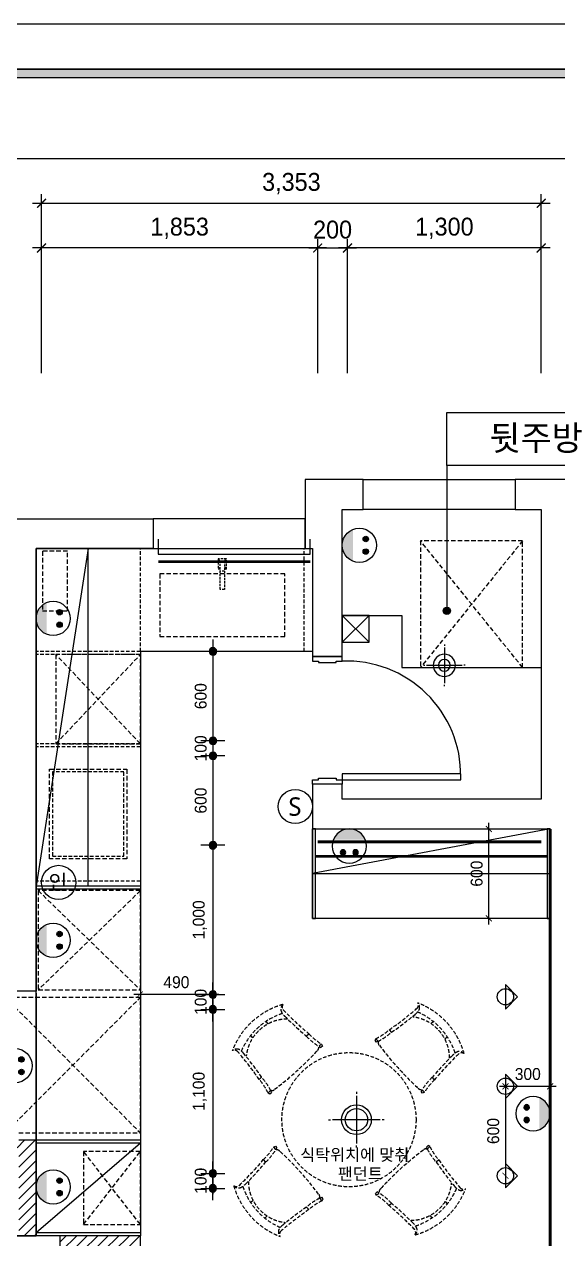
# Model space of a CAD drawing. Header units: millimetres. Extents: x 118028 to 193504, y 42792 to 96100.
# Drawn here: x 176902 to 180482, y 87357 to 95500 of the extents above; entities that cross this region are included whole.
import ezdxf
from ezdxf.enums import TextEntityAlignment as Align

# ---------------------------------------------------------------- set-up
doc = ezdxf.new("R2010")
doc.units = ezdxf.units.MM
doc.header["$LTSCALE"] = 30
doc.header["$PDMODE"] = 3
for name, pattern in [('DASHED', [0.75, 0.5, -0.25]), ('DASHEDX2', [1.5, 1, -0.5]), ('DH-HID2', [1.2, 0.8, -0.4]), ('HID', [2.3, 1.5, -0.8]), ('HIDDEN', [9.525, 6.35, -3.175])]:
    doc.linetypes.add(name, pattern=pattern)
doc.layers.get('DEFPOINTS').update_dxf_attribs({"color": 248})
for name, color, linetype in [('0-ELC TEXT', 7, 'Continuous'), ('03-TEXT', 3, 'Continuous'), ('03-WAL NEW', 3, 'Continuous'), ('06-FUR', 6, 'Continuous'), ('07-DIM WAL', 5, 'Continuous'), ('2CONTINUOUS', 2, 'Continuous'), ('3.기호.계단선', 30, 'Continuous'), ('C-WIN', 4, 'Continuous'), ('CEIL-DOOR', 6, 'Continuous'), ('CEIL-LIGHT', 7, 'Continuous'), ('CO-DO-FR', 7, 'Continuous'), ('CO-DOOR', 8, 'Continuous'), ('FORM(YOURNAME)-1', 1, 'Continuous'), ('FORM(YOURNAME)-11', 1, 'Continuous'), ('FU-FURM', 251, 'DH-HID2'), ('FUR', 8, 'DASHED'), ('HAT', 8, 'Continuous'), ('RC-LIGHT', 7, 'Continuous'), ('U-LANP', 6, 'Continuous'), ('설비', 140, 'Continuous')]:
    doc.layers.add(name, color=color, linetype=linetype)
doc.styles.add('HY 울릉도 L', font='')
doc.styles.add('YOURNAME', font='HY울릉도M.TTF')
doc.styles.add('코레일둥고', font='Korail_Round_Gothic_Medium.ttf')
doc.styles.get('HY 울릉도 L').set_extended_font_data('HY울릉도L')
doc.dimstyles.new('40', dxfattribs={"dimscale": 40, "dimtxt": 2, "dimasz": 1, "dimexe": 1, "dimexo": 1, "dimgap": 1, "dimtad": 1, "dimdec": 0, "dimrnd": 0.05, "dimdsep": 46, "dimlunit": 6, "dimtxsty": 'HY 울릉도 L', "dimblk": 'ARCHTICK', "dimcen": 2.5, "dimdle": 1, "dimclrd": 133, "dimclre": 133, "dimclrt": 30, "dimadec": 0, "dimazin": 0, "dimtfac": 1, "dimtdec": 0, "dimtix": 1, "dimtmove": 2, "dimatfit": 3, "dimldrblk": 'ARCHTICK', "dimfxl": 1, "dimlwd": -1, "dimlwe": -1, "dimarcsym": 0})
doc.dimstyles.new('60', dxfattribs={"dimscale": 60, "dimtxt": 2, "dimasz": 1, "dimexe": 1, "dimexo": 1, "dimgap": 1, "dimtad": 1, "dimdec": 0, "dimrnd": 0.05, "dimdsep": 46, "dimlunit": 6, "dimtxsty": 'HY 울릉도 L', "dimblk": 'ARCHTICK', "dimcen": 2.5, "dimdle": 1, "dimclrd": 133, "dimclre": 133, "dimclrt": 30, "dimadec": 0, "dimazin": 0, "dimtfac": 1, "dimtdec": 0, "dimtix": 1, "dimtmove": 2, "dimatfit": 3, "dimldrblk": 'ARCHTICK', "dimfxl": 1, "dimlwd": -1, "dimlwe": -1, "dimarcsym": 0})
pattern_1 = [(45, (25763, 20), (-35.355339, 35.355339), [])]

# ---------------------------------------------------------------- blocks, each defined once
blk = doc.blocks.new('FORM-ELEVATION')
at = {"layer": 'FORM(YOURNAME)-11'}
h = blk.add_hatch(color=256, dxfattribs=at)
h.dxf.hatch_style = 1
h.paths.add_polyline_path([(-10309, 35708), (71691, 35708), (71691, 35508), (-10309, 35508)])
h.paths.add_polyline_path([(-10309, -21492), (71691, -21492), (71691, -21692), (-10309, -21692)])
at = {"layer": 'DEFPOINTS', "color": 158}
for points in [[(-10309, -21692), (71691, -21692), (71691, 35708), (-10309, 35708)], [(-8309, 33708), (61071, 33708), (61071, -19692), (-8309, -19692)]]:
    blk.add_lwpolyline(points, close=True, dxfattribs=at)
at = {"layer": 'FORM(YOURNAME)-11', "color": 250}
blk.add_lwpolyline([(-11309, -22692), (72691, -22692), (72691, 36708), (-11309, 36708)], close=True, dxfattribs=at)
at = {"layer": 'FORM(YOURNAME)-11'}
blk.add_lwpolyline([(-10309, 35708), (71691, 35708), (71691, 35508), (-10309, 35508)], close=True, dxfattribs=at)
at = {"layer": 'FORM(YOURNAME)-11', "color": 3, "style": 'YOURNAME'}
for tag, height, p in [('1', 451, (71041, -1219)), ('2', 451, (71041, -1863)), ('3', 451, (71041, -3150)), ('4', 451, (71041, -5081)), ('5', 515, (71041, -7398)), ('6', 515, (71041, -9650)), ('7', 515, (71041, -11903)), ('8', 515, (71041, -14155)), ('9', 515, (71041, -16408)), ('10', 515, (66791, -18596)), ('11', 515, (71041, -18660)), ('12', 515, (66791, -20848)), ('13', 515, (71041, -20848))]:
    blk.add_attdef(tag, text='', height=height, dxfattribs=at).set_placement(p, align=Align.MIDDLE_RIGHT)
blk = doc.blocks.new('_ArchTick')
at = {"color": 0, "linetype": 'ByBlock', "const_width": 0.15}
blk.add_lwpolyline([(-0.5, -0.5), (0.5, 0.5)], dxfattribs=at)
blk = doc.blocks.new('*D92')
at = {"layer": '07-DIM WAL', "color": 133, "transparency": 16777216}
for p, q in [((179071.4, 93160.3), (179071.4, 94060.3)), ((180371.4, 93160.3), (180371.4, 94060.3)), ((180431.4, 94000.3), (179011.4, 94000.3))]:
    blk.add_line(p, q, dxfattribs=at)
at = {"layer": 'DEFPOINTS', "color": 0, "transparency": 16777216}
for p in [(179071.4, 94000.3), (179071.4, 93100.3), (180371.4, 93100.3)]:
    blk.add_point(p, dxfattribs=at)
at = {"layer": '07-DIM WAL', "color": 133, "transparency": 16777216, "xscale": 60, "yscale": 60, "zscale": 60, "rotation": 180}
blk.add_blockref('_ArchTick', (179071.4, 94000.3), dxfattribs=at)
at = {"layer": '07-DIM WAL', "color": 133, "transparency": 16777216, "xscale": 60, "yscale": 60, "zscale": 60}
blk.add_blockref('_ArchTick', (180371.4, 94000.3), dxfattribs=at)
at = {"layer": '07-DIM WAL', "color": 30, "transparency": 16777216, "insert": (179721.4, 94132.3), "char_height": 120, "attachment_point": 5, "style": 'HY 울릉도 L'}
blk.add_mtext('1,300', dxfattribs=at)
blk = doc.blocks.new('*D93')
at = {"layer": '07-DIM WAL', "color": 133, "transparency": 16777216}
for p, q in [((178871.4, 93160.3), (178871.4, 94060.3)), ((179071.4, 93160.3), (179071.4, 94060.3)), ((178811.4, 94000.3), (179131.4, 94000.3))]:
    blk.add_line(p, q, dxfattribs=at)
at = {"layer": 'DEFPOINTS', "color": 0, "transparency": 16777216}
for p in [(179071.4, 94000.3), (178871.4, 93100.3), (179071.4, 93100.3)]:
    blk.add_point(p, dxfattribs=at)
at = {"layer": '07-DIM WAL', "color": 133, "transparency": 16777216, "xscale": 60, "yscale": 60, "zscale": 60}
blk.add_blockref('_ArchTick', (178871.4, 94000.3), dxfattribs=at)
at = {"layer": '07-DIM WAL', "color": 133, "transparency": 16777216, "xscale": 60, "yscale": 60, "zscale": 60, "rotation": 180}
blk.add_blockref('_ArchTick', (179071.4, 94000.3), dxfattribs=at)
at = {"layer": '07-DIM WAL', "color": 30, "transparency": 16777216, "insert": (178971.4, 94122.8), "char_height": 120, "attachment_point": 5, "style": 'HY 울릉도 L'}
blk.add_mtext('200', dxfattribs=at)
blk = doc.blocks.new('*D94')
at = {"layer": '07-DIM WAL', "color": 133, "transparency": 16777216}
for p, q in [((177018.4, 93160.3), (177018.4, 94060.3)), ((178871.4, 93160.3), (178871.4, 94060.3)), ((178931.4, 94000.3), (176958.4, 94000.3))]:
    blk.add_line(p, q, dxfattribs=at)
at = {"layer": 'DEFPOINTS', "color": 0, "transparency": 16777216}
for p in [(177018.4, 94000.3), (177018.4, 93100.3), (178871.4, 93100.3)]:
    blk.add_point(p, dxfattribs=at)
at = {"layer": '07-DIM WAL', "color": 133, "transparency": 16777216, "xscale": 60, "yscale": 60, "zscale": 60, "rotation": 180}
blk.add_blockref('_ArchTick', (177018.4, 94000.3), dxfattribs=at)
at = {"layer": '07-DIM WAL', "color": 133, "transparency": 16777216, "xscale": 60, "yscale": 60, "zscale": 60}
blk.add_blockref('_ArchTick', (178871.4, 94000.3), dxfattribs=at)
at = {"layer": '07-DIM WAL', "color": 30, "transparency": 16777216, "insert": (177944.9, 94132.3), "char_height": 120, "attachment_point": 5, "style": 'HY 울릉도 L'}
blk.add_mtext('1,853', dxfattribs=at)
blk = doc.blocks.new('*D95')
at = {"layer": '07-DIM WAL', "color": 133, "transparency": 16777216}
for p, q in [((177018.4, 93160.3), (177018.4, 94360.3)), ((180371.4, 93160.3), (180371.4, 94360.3)), ((176958.4, 94300.3), (180431.4, 94300.3))]:
    blk.add_line(p, q, dxfattribs=at)
at = {"layer": 'DEFPOINTS', "color": 0, "transparency": 16777216}
for p in [(180371.4, 94300.3), (177018.4, 93100.3), (180371.4, 93100.3)]:
    blk.add_point(p, dxfattribs=at)
at = {"layer": '07-DIM WAL', "color": 133, "transparency": 16777216, "xscale": 60, "yscale": 60, "zscale": 60, "rotation": 180}
blk.add_blockref('_ArchTick', (177018.4, 94300.3), dxfattribs=at)
at = {"layer": '07-DIM WAL', "color": 133, "transparency": 16777216, "xscale": 60, "yscale": 60, "zscale": 60}
blk.add_blockref('_ArchTick', (180371.4, 94300.3), dxfattribs=at)
at = {"layer": '07-DIM WAL', "color": 30, "transparency": 16777216, "insert": (178694.9, 94432.3), "char_height": 120, "attachment_point": 5, "style": 'HY 울릉도 L'}
blk.add_mtext('3,353', dxfattribs=at)
blk = doc.blocks.new('vusaudeh')
at = {"layer": '2CONTINUOUS'}
for points in [[(152986.4, 92446.8), (152986.4, 91984.8), (153036.4, 91984.8), (153036.4, 91259.8), (153236.4, 91259.8), (153236.4, 92246.8), (153376.4, 92246.8), (153376.4, 92446.8), (152986.4, 92446.8)], [(154771.4, 87452.8), (154771.4, 91311.8), (155076.4, 91311.8), (155076.4, 91511.8), (154771.4, 91511.8), (154771.4, 92446.8), (154396.4, 92446.8), (154396.4, 92246.8), (154571.4, 92246.8), (154571.4, 90304.8)], [(151181.4, 89016.8), (150446.4, 89016.8), (150446.4, 89216.8), (150981.4, 89216.8), (150981.4, 92184.8), (151966.4, 92184.8), (151966.4, 91984.8), (151181.4, 91984.8), (151181.4, 89016.8)], [(153236.4, 90304.8), (153236.4, 90404.8), (153036.4, 90404.8)], [(153036.4, 90404.8), (153036.4, 90104.8), (154631.4, 90104.8), (154631.4, 87252.8), (154841.4, 87252.8)], [(154571.4, 90304.8), (153236.4, 90304.8)]]:
    blk.add_lwpolyline(points, dxfattribs=at)
blk.add_lwpolyline([(150683.4, 87276.8), (151343.4, 87276.8), (151343.4, 87376.8), (150683.4, 87376.8)], close=True, dxfattribs=at)
at = {"layer": 'C-WIN'}
for points in [[(153376.4, 92446.8), (154396.4, 92446.8), (154396.4, 92246.8), (153376.4, 92246.8)], [(152986.4, 92184.8), (151966.4, 92184.8), (151966.4, 91984.8), (152986.4, 91984.8)]]:
    blk.add_lwpolyline(points, close=True, dxfattribs=at)
at = {"layer": 'CO-DO-FR'}
for points in [[(153236.4, 91259.8), (153036.4, 91259.8), (153036.4, 91229.8), (153076.4, 91229.8), (153076.4, 91219.8), (153196.4, 91219.8), (153196.4, 91229.8), (153236.4, 91229.8), (153236.4, 91259.8)], [(153236.4, 90404.8), (153036.4, 90404.8), (153036.4, 90434.8), (153076.4, 90434.8), (153076.4, 90444.8), (153196.4, 90444.8), (153196.4, 90434.8), (153236.4, 90434.8), (153236.4, 90404.8)]]:
    blk.add_lwpolyline(points, close=True, dxfattribs=at)
at = {"layer": 'CO-DOOR'}
blk.add_lwpolyline([(154031.4, 90474.8), (153236.4, 90474.8), (153236.4, 90434.8), (154031.4, 90434.8)], close=True, dxfattribs=at)
blk.add_arc((153265.9, 90464.8), 765.6, 359.25157, 92.20812, dxfattribs=at)
blk = doc.blocks.new('cjswjdehds')
at = {"layer": '03-WAL NEW'}
h = blk.add_hatch(dxfattribs=at)
h.set_pattern_fill('_USER', color=256, scale=50, angle=45, pattern_type=0)
h.set_pattern_definition(pattern_1)
h.paths.add_polyline_path([(176355.4, 87391.8), (176190.9, 87391.8), (176190.9, 87276.8), (176483.4, 87276.8), (176483.4, 87376.8), (176931.4, 87376.8), (176981.4, 87376.8), (176981.4, 88016.8), (176881.4, 88016.8), (176725.4, 88016.8), (176725.4, 89016.8), (176675.4, 89016.8), (176675.4, 87966.8), (176865.4, 87966.8), (176865.4, 87391.8), (176483.4, 87391.8)])
h = blk.add_hatch(dxfattribs=at)
h.set_pattern_fill('_USER', color=256, scale=50, angle=45, pattern_type=0)
h.set_pattern_definition(pattern_1)
h.paths.add_polyline_path([(177143.4, 87276.8), (177681.4, 87276.8), (177681.4, 87376.8), (177143.4, 87376.8)])
at = {"color": 8}
for p, q in [((179036.4, 91536.8), (179216.4, 91356.8)), ((179036.4, 91356.8), (179216.4, 91536.8))]:
    blk.add_line(p, q, dxfattribs=at)
blk.add_lwpolyline([(179036.4, 91356.8), (179216.4, 91356.8), (179216.4, 91536.8), (179036.4, 91536.8)], close=True, dxfattribs=at)
blk.add_lwpolyline([(179036.4, 91536.8), (179436.4, 91536.8), (179436.4, 91186.8), (180371.4, 91186.8)], dxfattribs=at)
at = {"layer": '03-WAL NEW'}
for points in [[(176981.4, 89003.8), (176981.4, 87376.8)], [(177143.4, 87276.8), (177681.4, 87276.8), (177681.4, 87376.8), (177143.4, 87376.8)]]:
    blk.add_lwpolyline(points, dxfattribs=at)
at = {"layer": '03-WAL NEW', "transparency": 33554687}
for points in [[(176981.4, 87391.8), (176981.4, 88016.8), (176865.4, 88016.8)], [(176483.4, 87376.8), (176981.4, 87376.8), (176981.4, 87391.8)]]:
    blk.add_lwpolyline(points, dxfattribs=at)
at = {"layer": '06-FUR', "color": 8, "linetype": 'DASHEDX2'}
for p, q in [((180246.9, 92036.8), (179560.9, 91186.8)), ((180246.9, 91186.8), (179560.9, 92036.8)), ((177114.4, 90675.8), (177681.4, 91273.8)), ((177681.4, 90675.8), (177114.4, 91273.8)), ((177681.4, 89690.8), (176996.4, 89024.8)), ((176996.4, 89690.8), (177681.4, 89024.8)), ((176775.4, 88066.8), (177681.4, 88974.8)), ((176775.4, 88974.8), (177681.4, 88066.8)), ((177681.4, 87452.3), (177300.4, 87941.3)), ((177300.4, 87452.3), (177681.4, 87941.3))]:
    blk.add_line(p, q, dxfattribs=at)
at = {"layer": '06-FUR', "color": 8}
for p, q in [((177681.4, 89720.8), (176981.4, 89720.8)), ((177681.4, 89700.8), (176981.4, 89700.8)), ((177681.4, 88016.8), (176981.4, 88016.8)), ((177681.4, 87996.8), (176981.4, 87396.8)), ((177681.4, 87996.8), (176981.4, 87996.8)), ((177681.4, 87396.8), (176981.4, 87396.8))]:
    blk.add_line(p, q, dxfattribs=at)
at = {"layer": '06-FUR', "color": 8, "linetype": 'DASHEDX2'}
for points in [[(180246.9, 92036.8), (179560.9, 92036.8), (179560.9, 91186.8), (180246.9, 91186.8)], [(177024.4, 91566.6), (177192.4, 91566.6), (177192.4, 91966.6), (177024.4, 91966.6)], [(177811.4, 91394.8), (178651.4, 91394.8), (178651.4, 91814.8), (177811.4, 91814.8)], [(177681.4, 90675.8), (177681.4, 91273.8), (177114.4, 91273.8), (177114.4, 90675.8)], [(177591.4, 90504.8), (177591.4, 89904.8), (177071.4, 89904.8), (177071.4, 90504.8)], [(176996.4, 89024.8), (177681.4, 89024.8), (177681.4, 89690.8), (176996.4, 89690.8)], [(177681.4, 88066.8), (177681.4, 88974.8), (176775.4, 88974.8), (176775.4, 88066.8)], [(177681.4, 87452.3), (177681.4, 87941.3), (177300.4, 87941.3), (177300.4, 87452.3)]]:
    blk.add_lwpolyline(points, close=True, dxfattribs=at)
at = {"layer": '06-FUR', "color": 8}
for points in [[(178836.4, 91984.8), (178836.4, 91294.8), (177681.4, 91294.8), (177681.4, 87376.8), (176981.4, 87376.8), (176981.4, 91984.8), (178836.4, 91984.8)], [(177331.4, 89720.8), (177331.4, 91984.8), (176981.4, 89720.8)], [(180431.4, 90104.8), (178836.4, 89804.8), (180431.4, 89804.8)]]:
    blk.add_lwpolyline(points, dxfattribs=at)
for points in [[(178836.4, 90104.8), (180431.4, 90104.8), (180431.4, 89504.8), (178836.4, 89504.8)], [(178836.4, 89504.8), (178856.4, 89504.8), (178856.4, 90104.8), (178836.4, 90104.8)], [(180411.4, 89504.8), (180431.4, 89504.8), (180431.4, 90104.8), (180411.4, 90104.8)]]:
    blk.add_lwpolyline(points, close=True, dxfattribs=at)
at = {"layer": 'FU-FURM', "color": 8}
for p, q in [((177681.4, 91294.8), (177681.4, 91984.8)), ((178781.4, 91294.8), (178781.4, 91984.8)), ((177681.4, 91294.8), (176981.4, 91294.8)), ((177681.4, 91274.8), (176981.4, 91274.8)), ((177681.4, 90674.8), (176981.4, 90674.8)), ((177681.4, 90654.8), (176981.4, 90654.8)), ((177681.4, 89754.8), (176981.4, 89754.8)), ((178539.6, 88798), (178525.6, 88813.4)), ((179630.4, 88800), (179645.8, 88814)), ((178436.1, 88703.8), (178422.2, 88719.2)), ((178813.5, 88729.6), (178796.7, 88714.2)), ((179261.5, 88698.1), (179254.4, 88685.5)), ((179254.4, 88685.5), (179264.6, 88674.7)), ((179261.5, 88698.1), (179276.4, 88681.8)), ((179351.3, 88757.6), (179366.6, 88740.7)), ((179724.6, 88696.6), (179740, 88710.5)), ((178880.5, 88646.4), (178892, 88638.9)), ((178897.3, 88661.9), (178881, 88647.2)), ((178903.2, 88648.7), (178892, 88638.9)), ((178897.3, 88661.9), (178903.2, 88648.7)), ((179276.8, 88681.1), (179264.6, 88674.7)), ((178478.6, 88424.7), (178495.5, 88440)), ((179656.1, 88422.7), (179640.8, 88439.5)), ((178538.1, 88335), (178554.3, 88349.8)), ((178538.1, 88335), (178550.7, 88327.8)), ((178550.7, 88327.8), (178561.5, 88338)), ((178555, 88350.2), (178561.5, 88338)), ((179573, 88355.7), (179565.5, 88344.1)), ((179575.3, 88332.9), (179565.5, 88344.1)), ((179588.5, 88338.9), (179573.7, 88355.2)), ((179588.5, 88338.9), (179575.3, 88332.9)), ((178574.3, 87970.7), (178587.5, 87976.7)), ((178574.3, 87970.7), (178589, 87954.5)), ((178587.5, 87976.7), (178597.3, 87965.5)), ((178589.7, 87953.9), (178597.3, 87965.5)), ((179612.1, 87981.8), (179601.3, 87971.6)), ((179607.7, 87959.4), (179601.3, 87971.6)), ((179624.7, 87974.6), (179608.4, 87959.8)), ((179624.7, 87974.6), (179612.1, 87981.8)), ((178506.6, 87886.9), (178521.9, 87870.1)), ((179684.1, 87884.9), (179667.3, 87869.6)), ((178886, 87628.5), (178898.2, 87634.9)), ((178901.2, 87611.5), (178886.4, 87627.8)), ((178908.4, 87624.1), (178898.2, 87634.9)), ((178901.2, 87611.5), (178908.4, 87624.1)), ((179259.5, 87660.9), (179270.7, 87670.7)), ((179265.5, 87647.7), (179259.5, 87660.9)), ((179265.5, 87647.7), (179281.7, 87662.4)), ((179282.3, 87663.2), (179270.7, 87670.7)), ((178438.2, 87613), (178422.8, 87599.1)), ((178811.4, 87552.1), (178796.2, 87568.9)), ((179349.3, 87580), (179366.1, 87595.4)), ((179726.6, 87605.8), (179740.6, 87590.4)), ((178532.4, 87509.6), (178517, 87495.6)), ((179623.1, 87511.6), (179637.1, 87496.2))]:
    blk.add_line(p, q, dxfattribs=at)
blk.add_lwpolyline([(177091.4, 90487.8), (177091.4, 89921.8), (177571.4, 89921.8), (177571.4, 90487.8)], close=True, dxfattribs=at)
blk.add_circle((179081.4, 88154.8), 450, dxfattribs=at)
for centre, radius, start, end in [((178778.3, 88433.3), 513.9, 105.82405, 158.98905), ((178675.3, 88892.5), 51.2, 136.51905, 185.74565), ((178666, 88911.1), 32.4, 149.08095, 225.76605), ((179515.2, 88924.5), 32.4, 308.84905, 25.53505), ((179359.9, 88457.9), 513.9, 15.82405, 68.98905), ((179504.2, 88906.9), 51.2, 348.87005, 38.09705), ((178778.3, 88433.3), 457.2, 108.36805, 156.49795), ((178707.6, 88915.4), 87.7, 198.58775, 229.04005), ((180365.2, 90567), 2405, 224.17605, 229.81905), ((180365.2, 90567), 2427.5, 225.04505, 229.74905), ((177978.9, 90732.5), 2405, 304.79605, 310.44005), ((177978.9, 90732.5), 2427.5, 304.86605, 309.57105), ((179474.2, 88932.6), 87.7, 305.57505, 336.02805), ((179359.9, 88457.9), 457.2, 18.36805, 66.49795), ((178668.3, 88552), 277.6, 90.06305, 174.15045), ((179478.6, 88567.9), 277.6, 0.06305, 84.15045), ((179101.7, 89001), 418.6, 223.23405, 238.05405), ((179101.7, 89001), 395.9, 223.28805, 238.91605), ((179089.9, 89054.9), 395.9, 295.70005, 311.32805), ((179089.9, 89054.9), 418.6, 296.56205, 311.38105), ((178329.3, 88577.6), 51.2, 78.87005, 128.09705), ((178311.7, 88588.7), 32.4, 38.84905, 115.53505), ((176503.7, 87052.3), 2405, 34.79605, 40.44005), ((178303.6, 88547.6), 87.7, 35.57505, 66.02805), ((177359.1, 90002.1), 2048.4, 306.66705, 317.53105), ((178855.7, 88637.2), 23.1, 308.41805, 21.52105), ((179300.6, 88669.5), 23.1, 153.09405, 226.19705), ((180928.6, 89877.1), 2048.4, 216.66705, 227.53105), ((179842, 88528.6), 87.7, 108.58775, 139.04005), ((179819.1, 88560.9), 51.2, 46.51905, 95.74565), ((179837.7, 88570.2), 32.4, 59.08095, 135.76605), ((176503.7, 87052.3), 2427.5, 34.86605, 39.57105), ((181493.6, 86871), 2427.5, 135.04505, 139.74905), ((181493.6, 86871), 2405, 134.17605, 139.81905), ((178181.3, 88163.3), 418.6, 26.56205, 41.38105), ((179927.6, 88134.5), 418.6, 133.23405, 148.05405), ((178181.3, 88163.3), 395.9, 25.70005, 41.32805), ((178566.6, 88374), 23.1, 243.09405, 316.19705), ((179563.7, 88380.5), 23.1, 218.41805, 291.52105), ((179927.6, 88134.5), 395.9, 133.28805, 148.91605), ((178235.2, 88175.1), 395.9, 313.28805, 328.91605), ((178235.2, 88175.1), 418.6, 313.23405, 328.05405), ((178599, 87929.1), 23.1, 38.41805, 111.52105), ((180803.7, 86307.5), 2048.4, 126.66705, 137.53105), ((179596.1, 87935.6), 23.1, 63.09405, 136.19705), ((179981.4, 88146.3), 418.6, 206.56205, 221.38105), ((179981.4, 88146.3), 395.9, 205.70005, 221.32805), ((176669.2, 89438.6), 2405, 314.17605, 319.81905), ((176669.2, 89438.6), 2427.5, 315.04505, 319.74905), ((177234.1, 86432.5), 2048.4, 36.66705, 47.53105), ((181659.1, 89257.3), 2427.5, 214.86605, 219.57105), ((181659.1, 89257.3), 2405, 214.79605, 220.44005), ((178325.1, 87739.4), 32.4, 239.08095, 315.76605), ((178802.9, 87851.7), 513.9, 195.82405, 248.98905), ((178343.7, 87748.7), 51.2, 226.51905, 275.74565), ((178320.8, 87781), 87.7, 288.58775, 319.04005), ((178802.9, 87851.7), 457.2, 198.36805, 246.49795), ((178684.1, 87741.7), 277.6, 180.06305, 264.15045), ((179494.4, 87757.6), 277.6, 270.06305, 354.15045), ((179859.2, 87762), 87.7, 215.57505, 246.02805), ((179072.9, 87254.7), 418.6, 116.56205, 131.38105), ((178862.1, 87640.1), 23.1, 333.09405, 46.19705), ((179061.1, 87308.6), 395.9, 43.28805, 58.91605), ((179061.1, 87308.6), 418.6, 43.23405, 58.05405), ((179307, 87672.5), 23.1, 128.41805, 201.52105), ((179384.5, 87876.3), 513.9, 285.82405, 338.98905), ((179384.5, 87876.3), 457.2, 288.36805, 336.49795), ((179833.5, 87732), 51.2, 258.87005, 308.09705), ((179851, 87720.9), 32.4, 218.84905, 295.53505), ((180183.9, 85577.1), 2405, 124.79605, 130.44005), ((180183.9, 85577.1), 2427.5, 124.86605, 129.57105), ((179072.9, 87254.7), 395.9, 115.70005, 131.32805), ((177797.6, 85742.6), 2405, 44.17605, 49.81905), ((177797.6, 85742.6), 2427.5, 45.04505, 49.74905), ((178658.6, 87402.7), 51.2, 168.87005, 218.09705), ((178688.5, 87377), 87.7, 125.57505, 156.02805), ((178647.5, 87385.1), 32.4, 128.84905, 205.53505), ((179455.2, 87394.2), 87.7, 18.58775, 49.04005), ((179496.8, 87398.5), 32.4, 329.08095, 45.76605), ((179487.5, 87417.1), 51.2, 316.51905, 5.74565)]:
    blk.add_arc(centre, radius, start, end, dxfattribs=at)
at = {"layer": 'FUR', "color": 8}
for p, q in [((178217.8, 91901.2), (178204.1, 91914.8)), ((178204.1, 91846.6), (178217.8, 91860.3)), ((178245, 91901.2), (178258.6, 91914.8)), ((178245, 91860.3), (178258.6, 91846.6)), ((178217.8, 91846.6), (178204.1, 91846.6)), ((178245, 91833), (178217.8, 91833)), ((178258.6, 91846.6), (178245, 91846.6))]:
    blk.add_line(p, q, dxfattribs=at)
blk.add_lwpolyline([(178258.6, 91846.6), (178258.6, 91914.8), (178204.1, 91914.8), (178204.1, 91846.6)], dxfattribs=at)
blk.add_lwpolyline([(178245, 91901.2), (178245, 91710.3), (178217.8, 91710.3), (178217.8, 91901.2)], close=True, dxfattribs=at)
blk.add_blockref('vusaudeh', (25800, 0))
blk = doc.blocks.new('1')
at = {"linetype": 'Continuous'}
h = blk.add_hatch(color=4, dxfattribs=at)
h.dxf.hatch_style = 1
edge = h.paths.add_edge_path()
edge.add_arc((11539653, -14273504), 37.5, 0, 360)
at = {"color": 1, "linetype": 'Continuous'}
for p, q in [((11539653, -14273637), (11539653, -14273370)), ((11539520, -14273504), (11539787, -14273504))]:
    blk.add_line(p, q, dxfattribs=at)
at = {"color": 4, "linetype": 'Continuous'}
for radius in [41.5, 37.5]:
    blk.add_circle((11539653, -14273504), radius, dxfattribs=at)
blk = doc.blocks.new('*D104')
at = {"layer": '07-DIM WAL', "color": 133, "transparency": 16777216}
for p, q in [((178168.4, 90734.8), (178168.4, 90554.8)), ((178128.4, 90694.8), (178128.4, 90694.8)), ((178128.4, 90594.8), (178128.4, 90594.8))]:
    blk.add_line(p, q, dxfattribs=at)
at = {"layer": 'DEFPOINTS', "color": 0, "transparency": 16777216}
for p in [(178168.4, 90694.8), (178168.4, 90594.8), (178168.4, 90594.8)]:
    blk.add_point(p, dxfattribs=at)
at = {"layer": '07-DIM WAL', "color": 133, "transparency": 16777216, "xscale": 40, "yscale": 40, "zscale": 40}
for p, rotation in [((178168.4, 90694.8), 270), ((178168.4, 90594.8), 90)]:
    blk.add_blockref('_ArchTick', p, dxfattribs=dict(at, rotation=rotation))
at = {"layer": '07-DIM WAL', "color": 30, "transparency": 16777216, "insert": (178086.7, 90644.8), "char_height": 80, "attachment_point": 5, "rotation": 90, "style": 'HY 울릉도 L'}
blk.add_mtext('100', dxfattribs=at)
blk = doc.blocks.new('*D105')
at = {"layer": '07-DIM WAL', "color": 133, "transparency": 16777216}
for p, q in [((178128.4, 91294.8), (178128.4, 91294.8)), ((178168.4, 91334.8), (178168.4, 90654.8)), ((178208.4, 90694.8), (178208.4, 90694.8))]:
    blk.add_line(p, q, dxfattribs=at)
at = {"layer": 'DEFPOINTS', "color": 0, "transparency": 16777216}
for p in [(178168.4, 91294.8), (178168.4, 90694.8), (178168.4, 90694.8)]:
    blk.add_point(p, dxfattribs=at)
at = {"layer": '07-DIM WAL', "color": 133, "transparency": 16777216, "xscale": 40, "yscale": 40, "zscale": 40}
for p, rotation in [((178168.4, 91294.8), 90), ((178168.4, 90694.8), 270)]:
    blk.add_blockref('_ArchTick', p, dxfattribs=dict(at, rotation=rotation))
at = {"layer": '07-DIM WAL', "color": 30, "transparency": 16777216, "insert": (178086.7, 90994.8), "char_height": 80, "attachment_point": 5, "rotation": 90, "style": 'HY 울릉도 L'}
blk.add_mtext('600', dxfattribs=at)
blk = doc.blocks.new('*D106')
at = {"layer": '07-DIM WAL', "color": 133, "transparency": 16777216}
for p, q in [((178128.4, 90594.8), (178128.4, 90594.8)), ((178168.4, 90634.8), (178168.4, 89954.8)), ((178208.4, 89994.8), (178208.4, 89994.8))]:
    blk.add_line(p, q, dxfattribs=at)
at = {"layer": 'DEFPOINTS', "color": 0, "transparency": 16777216}
for p in [(178168.4, 90594.8), (178168.4, 89994.8), (178168.4, 89994.8)]:
    blk.add_point(p, dxfattribs=at)
at = {"layer": '07-DIM WAL', "color": 133, "transparency": 16777216, "xscale": 40, "yscale": 40, "zscale": 40}
for p, rotation in [((178168.4, 90594.8), 90), ((178168.4, 89994.8), 270)]:
    blk.add_blockref('_ArchTick', p, dxfattribs=dict(at, rotation=rotation))
at = {"layer": '07-DIM WAL', "color": 30, "transparency": 16777216, "insert": (178086.7, 90294.8), "char_height": 80, "attachment_point": 5, "rotation": 90, "style": 'HY 울릉도 L'}
blk.add_mtext('600', dxfattribs=at)
blk = doc.blocks.new('매입등')
at = {"layer": 'HAT', "color": 1}
for p, q in [((0, 140), (0, 130)), ((0, 120), (0, -120)), ((-140, 0), (-130, 0)), ((120, 0), (-120, 0)), ((140, 0), (130, 0)), ((-140, 0), (-130, 0)), ((0, -140), (0, -130))]:
    blk.add_line(p, q, dxfattribs=at)
blk.add_circle((0, 0), 40, dxfattribs=at)
at = {"layer": 'U-LANP'}
blk.add_circle((0, 0), 75, dxfattribs=at)
blk = doc.blocks.new('A$C59950440')
at = {"layer": 'CEIL-DOOR'}
blk.add_blockref('매입등', (140, 140), dxfattribs=at)
blk = doc.blocks.new('A$C08B77260')
at = {"layer": 'HAT', "color": 1}
for p, q in [((186.7, 373.3), (186.7, 360)), ((186.7, 346.7), (186.7, 26.7)), ((0, 186.7), (13.3, 186.7)), ((346.7, 186.7), (26.7, 186.7)), ((373.3, 186.7), (360, 186.7)), ((186.7, 0), (186.7, 13.3))]:
    blk.add_line(p, q, dxfattribs=at)
at = {"layer": 'U-LANP', "color": 4}
blk.add_circle((186.7, 186.7), 100, dxfattribs=at)
at = {"layer": 'U-LANP', "color": 8}
blk.add_circle((186.7, 186.7), 75, dxfattribs=at)
blk = doc.blocks.new('*D144')
at = {"layer": '07-DIM WAL', "color": 133, "transparency": 16777216}
for p, q in [((179980.2, 90104.8), (179980.2, 90104.8)), ((180020.2, 89464.8), (180020.2, 90144.8)), ((179980.2, 89504.8), (179980.2, 89504.8))]:
    blk.add_line(p, q, dxfattribs=at)
at = {"layer": 'DEFPOINTS', "color": 0, "transparency": 16777216}
for p in [(180020.2, 90104.8), (180020.2, 90104.8), (180020.2, 89504.8)]:
    blk.add_point(p, dxfattribs=at)
at = {"layer": '07-DIM WAL', "color": 133, "transparency": 16777216, "xscale": 40, "yscale": 40, "zscale": 40}
for p, rotation in [((180020.2, 90104.8), 90), ((180020.2, 89504.8), 270)]:
    blk.add_blockref('_ArchTick', p, dxfattribs=dict(at, rotation=rotation))
at = {"layer": '07-DIM WAL', "color": 30, "transparency": 16777216, "insert": (179938.5, 89804.8), "char_height": 80, "attachment_point": 5, "rotation": 90, "style": 'HY 울릉도 L'}
blk.add_mtext('600', dxfattribs=at)
blk = doc.blocks.new('*D145')
at = {"layer": '07-DIM WAL', "color": 133, "transparency": 16777216}
for p, q in [((177678.4, 89034.8), (177678.4, 89034.8)), ((178168.4, 89034.8), (178168.4, 89034.8)), ((178208.4, 88994.8), (177638.4, 88994.8))]:
    blk.add_line(p, q, dxfattribs=at)
at = {"layer": 'DEFPOINTS', "color": 0, "transparency": 16777216}
for p in [(177678.4, 88994.8), (177678.4, 88994.8), (178168.4, 88994.8)]:
    blk.add_point(p, dxfattribs=at)
at = {"layer": '07-DIM WAL', "color": 133, "transparency": 16777216, "xscale": 40, "yscale": 40, "zscale": 40, "rotation": 180}
blk.add_blockref('_ArchTick', (177678.4, 88994.8), dxfattribs=at)
at = {"layer": '07-DIM WAL', "color": 133, "transparency": 16777216, "xscale": 40, "yscale": 40, "zscale": 40}
blk.add_blockref('_ArchTick', (178168.4, 88994.8), dxfattribs=at)
at = {"layer": '07-DIM WAL', "color": 30, "transparency": 16777216, "insert": (177923.4, 89076.5), "char_height": 80, "attachment_point": 5, "style": 'HY 울릉도 L'}
blk.add_mtext('490', dxfattribs=at)
blk = doc.blocks.new('egoo')
at = {"layer": '설비'}
h = blk.add_hatch(color=140, dxfattribs=at)
edge = h.paths.add_edge_path()
edge.add_arc((1015645.3, 443433.7), 22.3, 0, 360)
h = blk.add_hatch(color=140, dxfattribs=at)
edge = h.paths.add_edge_path()
edge.add_arc((1015747.7, 443433.7), 22.3, 0, 360)
h = blk.add_hatch(color=140, dxfattribs=at)
edge = h.paths.add_edge_path()
edge.add_line((1015826.3, 443329.1), (1015566.6, 443329.1))
edge.add_ellipse((1015696.5, 443381.5), major_axis=(99, 99), ratio=1, start_angle=156.95778, end_angle=293.04222)
at = {"layer": '설비', "color": 140}
for centre, radius in [((1015696.5, 443381.5), 140), ((1015645.3, 443433.7), 22.3), ((1015747.7, 443433.7), 22.3)]:
    blk.add_circle(centre, radius, dxfattribs=at)
blk = doc.blocks.new('DLSXJSPT')
at = {"layer": '설비', "color": 140}
blk.add_circle((242956, 103418.4), 115, dxfattribs=at)
at = {"layer": '설비', "color": 140, "style": '코레일둥고'}
blk.add_text('인', height=100, dxfattribs=at).set_placement((242888.1, 103372))
blk = doc.blocks.new('SW')
at = {"layer": '설비', "color": 140}
blk.add_circle((11533254, -14277699), 184, dxfattribs=at)
at = {"layer": '설비', "color": 140, "insert": (11533320, -14277601), "char_height": 197.14, "width": 314.33, "attachment_point": 3, "style": '코레일둥고'}
blk.add_mtext('{\\fMalgun Gothic|b0|i0|c129|p50;S}', dxfattribs=at)
blk = doc.blocks.new('*D184')
at = {"layer": '07-DIM WAL', "color": 133, "transparency": 16777216}
for p, q in [((180091.4, 88378.8), (180471.4, 88378.8)), ((180431.4, 88398.7), (180431.4, 88418.8)), ((180131.4, 88338.8), (180131.4, 88338.8))]:
    blk.add_line(p, q, dxfattribs=at)
at = {"layer": 'DEFPOINTS', "color": 0, "transparency": 16777216}
for p in [(180131.4, 88378.8), (180431.4, 88378.8), (180431.4, 88358.7)]:
    blk.add_point(p, dxfattribs=at)
at = {"layer": '07-DIM WAL', "color": 133, "transparency": 16777216, "xscale": 40, "yscale": 40, "zscale": 40, "rotation": 180}
blk.add_blockref('_ArchTick', (180131.4, 88378.8), dxfattribs=at)
at = {"layer": '07-DIM WAL', "color": 133, "transparency": 16777216, "xscale": 40, "yscale": 40, "zscale": 40}
blk.add_blockref('_ArchTick', (180431.4, 88378.8), dxfattribs=at)
at = {"layer": '07-DIM WAL', "color": 30, "transparency": 16777216, "insert": (180281.4, 88460.6), "char_height": 80, "attachment_point": 5, "style": 'HY 울릉도 L'}
blk.add_mtext('300', dxfattribs=at)
blk = doc.blocks.new('*D185')
at = {"layer": '07-DIM WAL', "color": 133, "transparency": 16777216}
for p, q in [((180091.4, 88378.8), (180091.4, 88378.8)), ((180131.4, 88418.8), (180131.4, 87738.8)), ((180091.4, 87778.8), (180091.4, 87778.8))]:
    blk.add_line(p, q, dxfattribs=at)
at = {"layer": 'DEFPOINTS', "color": 0, "transparency": 16777216}
for p in [(180131.4, 88378.8), (180131.4, 87778.8), (180131.4, 87778.8)]:
    blk.add_point(p, dxfattribs=at)
at = {"layer": '07-DIM WAL', "color": 133, "transparency": 16777216, "xscale": 40, "yscale": 40, "zscale": 40}
for p, rotation in [((180131.4, 88378.8), 90), ((180131.4, 87778.8), 270)]:
    blk.add_blockref('_ArchTick', p, dxfattribs=dict(at, rotation=rotation))
at = {"layer": '07-DIM WAL', "color": 30, "transparency": 16777216, "insert": (180049.7, 88078.8), "char_height": 80, "attachment_point": 5, "rotation": 90, "style": 'HY 울릉도 L'}
blk.add_mtext('600', dxfattribs=at)
blk = doc.blocks.new('*D366')
at = {"layer": '07-DIM WAL', "color": 133, "transparency": 16777216}
for p, q in [((178168.4, 90034.8), (178168.4, 88954.8)), ((178208.4, 89994.8), (178208.4, 89994.8)), ((178208.4, 88994.8), (178208.4, 88994.8))]:
    blk.add_line(p, q, dxfattribs=at)
at = {"layer": 'DEFPOINTS', "color": 0, "transparency": 16777216}
for p in [(178168.4, 89994.8), (178168.4, 88994.8), (178168.4, 88994.8)]:
    blk.add_point(p, dxfattribs=at)
at = {"layer": '07-DIM WAL', "color": 133, "transparency": 16777216, "xscale": 40, "yscale": 40, "zscale": 40}
for p, rotation in [((178168.4, 89994.8), 90), ((178168.4, 88994.8), 270)]:
    blk.add_blockref('_ArchTick', p, dxfattribs=dict(at, rotation=rotation))
at = {"layer": '07-DIM WAL', "color": 30, "transparency": 16777216, "insert": (178080.5, 89494.8), "char_height": 80, "attachment_point": 5, "rotation": 90, "style": 'HY 울릉도 L'}
blk.add_mtext('1,000', dxfattribs=at)
blk = doc.blocks.new('*D367')
at = {"layer": '07-DIM WAL', "color": 133, "transparency": 16777216}
for p, q in [((178168.4, 89034.8), (178168.4, 88854.8)), ((178128.4, 88994.8), (178128.4, 88994.8)), ((178128.4, 88894.8), (178128.4, 88894.8))]:
    blk.add_line(p, q, dxfattribs=at)
at = {"layer": 'DEFPOINTS', "color": 0, "transparency": 16777216}
for p in [(178168.4, 88994.8), (178168.4, 88894.8), (178168.4, 88894.8)]:
    blk.add_point(p, dxfattribs=at)
at = {"layer": '07-DIM WAL', "color": 133, "transparency": 16777216, "xscale": 40, "yscale": 40, "zscale": 40}
for p, rotation in [((178168.4, 88994.8), 270), ((178168.4, 88894.8), 90)]:
    blk.add_blockref('_ArchTick', p, dxfattribs=dict(at, rotation=rotation))
at = {"layer": '07-DIM WAL', "color": 30, "transparency": 16777216, "insert": (178086.7, 88944.8), "char_height": 80, "attachment_point": 5, "rotation": 90, "style": 'HY 울릉도 L'}
blk.add_mtext('100', dxfattribs=at)
blk = doc.blocks.new('*D368')
at = {"layer": '07-DIM WAL', "color": 133, "transparency": 16777216}
for p, q in [((178168.4, 88934.8), (178168.4, 87754.8)), ((178128.4, 88894.8), (178128.4, 88894.8)), ((178128.4, 87794.8), (178128.4, 87794.8))]:
    blk.add_line(p, q, dxfattribs=at)
at = {"layer": 'DEFPOINTS', "color": 0, "transparency": 16777216}
for p in [(178168.4, 88894.8), (178168.4, 87794.8), (178168.4, 87794.8)]:
    blk.add_point(p, dxfattribs=at)
at = {"layer": '07-DIM WAL', "color": 133, "transparency": 16777216, "xscale": 40, "yscale": 40, "zscale": 40}
for p, rotation in [((178168.4, 88894.8), 90), ((178168.4, 87794.8), 270)]:
    blk.add_blockref('_ArchTick', p, dxfattribs=dict(at, rotation=rotation))
at = {"layer": '07-DIM WAL', "color": 30, "transparency": 16777216, "insert": (178080.5, 88344.8), "char_height": 80, "attachment_point": 5, "rotation": 90, "style": 'HY 울릉도 L'}
blk.add_mtext('1,100', dxfattribs=at)
blk = doc.blocks.new('*D369')
at = {"layer": '07-DIM WAL', "color": 133, "transparency": 16777216}
for p, q in [((178128.4, 87794.8), (178128.4, 87794.8)), ((178168.4, 87834.8), (178168.4, 87654.8)), ((178128.4, 87694.8), (178128.4, 87694.8))]:
    blk.add_line(p, q, dxfattribs=at)
at = {"layer": 'DEFPOINTS', "color": 0, "transparency": 16777216}
for p in [(178168.4, 87794.8), (178168.4, 87694.8), (178168.4, 87694.8)]:
    blk.add_point(p, dxfattribs=at)
at = {"layer": '07-DIM WAL', "color": 133, "transparency": 16777216, "xscale": 40, "yscale": 40, "zscale": 40}
for p, rotation in [((178168.4, 87794.8), 270), ((178168.4, 87694.8), 90)]:
    blk.add_blockref('_ArchTick', p, dxfattribs=dict(at, rotation=rotation))
at = {"layer": '07-DIM WAL', "color": 30, "transparency": 16777216, "insert": (178086.7, 87744.8), "char_height": 80, "attachment_point": 5, "rotation": 90, "style": 'HY 울릉도 L'}
blk.add_mtext('100', dxfattribs=at)
blk = doc.blocks.new('10d')
at = {"layer": '설비'}
h = blk.add_hatch(color=10, dxfattribs=at)
edge = h.paths.add_edge_path()
edge.add_line((177053.4, 89251.1), (177053.4, 89464.5))
edge.add_ellipse((177096.4, 89357.8), major_axis=(81.3, -81.3), ratio=1, start_angle=156.95778, end_angle=293.04222)
h = blk.add_hatch(color=10, dxfattribs=at)
edge = h.paths.add_edge_path()
edge.add_arc((177139.3, 89399.8), 18.3, 0, 360)
h = blk.add_hatch(color=10, dxfattribs=at)
edge = h.paths.add_edge_path()
edge.add_arc((177139.3, 89315.8), 18.3, 0, 360)
at = {"layer": '설비', "color": 10}
for centre, radius in [((177096.4, 89357.8), 115), ((177139.3, 89399.8), 18.3), ((177139.3, 89315.8), 18.3)]:
    blk.add_circle(centre, radius, dxfattribs=at)

msp = doc.modelspace()

# ---------------------------------------------------------------- hatches: boundary and pattern name
at = {"layer": '0-ELC TEXT'}
h = msp.add_hatch(color=256, dxfattribs=at)
h.dxf.hatch_style = 1
edge = h.paths.add_edge_path()
edge.add_arc((179738.5, 91567), 25, -180, 180, ccw=False)

# ---------------------------------------------------------------- linework, layer by layer
msp.add_line((179738.5, 92542.5), (179738.5, 91567), dxfattribs=at)
msp.add_lwpolyline([(179738.5, 92896.3), (181370.4, 92896.3), (181370.4, 92542.5), (179738.5, 92542.5)], close=True, dxfattribs=at)
msp.add_circle((179738.5, 91567), 25, dxfattribs=at)
at = {"layer": '3.기호.계단선', "linetype": 'HID', "const_width": 20}
msp.add_lwpolyline([(180431.4, 90104.8), (180431.4, 87256.8)], dxfattribs=at)
at = {"layer": 'CEIL-LIGHT'}
msp.add_lwpolyline([(177801.4, 92046.8), (177801.4, 91946.8), (178821.4, 91946.8), (178821.4, 92046.8)], dxfattribs=at)
at = {"layer": 'CEIL-LIGHT', "color": 10, "linetype": 'HIDDEN', "const_width": 20}
for points in [[(177801.4, 91896.8), (178821.4, 91896.8)], [(180371.4, 90019.1), (178871.4, 90019.1)], [(178856.4, 89920.9), (180411.4, 89920.9)]]:
    msp.add_lwpolyline(points, dxfattribs=at)
at = {"layer": 'RC-LIGHT'}
for p, q in [((180131.4, 89060.7), (180213.3, 88978.8)), ((180131.4, 89060.7), (180131.4, 88896.9)), ((180213.3, 88978.8), (180131.4, 88896.9)), ((180131.4, 88460.7), (180213.3, 88378.8)), ((180131.4, 88460.7), (180131.4, 88296.9)), ((180213.3, 88378.8), (180131.4, 88296.9)), ((180131.4, 87860.7), (180213.3, 87778.8)), ((180131.4, 87860.7), (180131.4, 87696.9)), ((180213.3, 87778.8), (180131.4, 87696.9))]:
    msp.add_line(p, q, dxfattribs=at)
for centre in [(180131.4, 88978.8), (180131.4, 88378.8), (180131.4, 87778.8)]:
    msp.add_circle(centre, 54.6, dxfattribs=at)

# ---------------------------------------------------------------- block references
for name, p in [('cjswjdehds', (0, 0)), ('A$C08B77260', (178944.7, 87968.1))]:
    msp.add_blockref(name, p)
at = {"layer": 'FORM(YOURNAME)-1', "xscale": 0.3, "yscale": 0.3, "zscale": 0.3}
msp.add_blockref('FORM-ELEVATION', (171097, 84487.8), dxfattribs=at)
at = {"layer": 'RC-LIGHT', "xscale": -0.6024096385271789, "yscale": 0.6024096385271789, "zscale": 0.6024096385271789}
for p, rotation in [((-8420327.9, 7042893.3), 89.99999999999994), ((-8420327.9, 7042293.3), 89.99999999999994), ((-8420327.9, 7042193.3), 89.99999999999994), ((-8420327.9, 7041593.3), 89.99999999999993), ((8776664.6, -6862603.7), 270), ((8776664.6, -6862703.7), 270), ((8776664.6, -6863803.7), 270), ((8776664.6, -6863903.7), 270)]:
    msp.add_blockref('1', p, dxfattribs=dict(at, rotation=rotation))
at = {"layer": 'RC-LIGHT', "xscale": -1}
msp.add_blockref('A$C59950440', (179861.4, 91061.8), dxfattribs=at)
at = {"layer": '설비', "color": 140, "xscale": 0.8214285869294655, "yscale": 0.8214285869294655, "zscale": 0.8214285869294655, "rotation": 270}
for p in [(-185054.8, 926328.6), (-187109.8, 925838.1)]:
    msp.add_blockref('egoo', p, dxfattribs=at)
at = {"layer": '설비', "color": 140, "xscale": 0.625, "yscale": 0.625, "zscale": 0.625}
msp.add_blockref('SW', (-7029562.4, 9013817), dxfattribs=at)
at = {"layer": '설비', "xscale": -1, "rotation": 89.99999999999997}
msp.add_blockref('10d', (268441.5, 267086.2), dxfattribs=at)
at = {"layer": '설비'}
for name, p in [('DLSXJSPT', (-65822.9, -13672.8)), ('10d', (0, 0)), ('10d', (-256, -841)), ('10d', (0, -1653.5))]:
    msp.add_blockref(name, p, dxfattribs=at)
at = {"layer": '설비', "xscale": -1}
msp.add_blockref('10d', (357412.8, -1162.3), dxfattribs=at)

# ---------------------------------------------------------------- texts
at = {"layer": '0-ELC TEXT', "color": 7, "linetype": 'DASHEDX2', "style": '코레일둥고'}
for s, p in [('식탁위치에 맞춰', (178754.1, 87880.1)), ('팬던트', (179006.6, 87752.7))]:
    msp.add_text(s, height=80, dxfattribs=at).set_placement(p)
at = {"layer": '03-TEXT', "style": '코레일둥고'}
msp.add_text('뒷주방', height=166.67, dxfattribs=at).set_placement((180337.1, 92642.8), align=Align.CENTER)

# ---------------------------------------------------------------- dimensions: what is measured, and where the dimension line sits
at = {"layer": '07-DIM WAL'}
for base, p1, p2, dimstyle, picture, middle in [((180371.4, 94300.3), (177018.4, 93100.3), (180371.4, 93100.3), '60', '*D95', (178694.9, 94432.3)), ((177018.4, 94000.3), (178871.4, 93100.3), (177018.4, 93100.3), '60', '*D94', (177944.9, 94132.3)), ((179071.4, 94000.3), (178871.4, 93100.3), (179071.4, 93100.3), '60', '*D93', (178971.4, 94122.8)), ((179071.4, 94000.3), (180371.4, 93100.3), (179071.4, 93100.3), '60', '*D92', (179721.4, 94132.3)), ((177678.4, 88994.8), (178168.4, 88994.8), (177678.4, 88994.8), '40', '*D145', (177923.4, 89076.5)), ((180431.4, 88378.8), (180131.4, 88378.8), (180431.4, 88358.7), '40', '*D184', (180281.4, 88460.6))]:
    dim = msp.add_linear_dim(base=base, p1=p1, p2=p2, dimstyle=dimstyle, dxfattribs=at)
    dim.commit()
    dim.dimension.update_dxf_attribs({"geometry": picture, "text_midpoint": middle})
for base, p1, p2, picture, middle in [((178168.4, 90694.8), (178168.4, 91294.8), (178168.4, 90694.8), '*D105', (178086.7, 90994.8)), ((178168.4, 90594.8), (178168.4, 90694.8), (178168.4, 90594.8), '*D104', (178086.7, 90644.8)), ((178168.4, 89994.8), (178168.4, 90594.8), (178168.4, 89994.8), '*D106', (178086.7, 90294.8)), ((180020.2, 90104.8), (180020.2, 89504.8), (180020.2, 90104.8), '*D144', (179938.5, 89804.8)), ((178168.4, 88994.8), (178168.4, 89994.8), (178168.4, 88994.8), '*D366', (178080.5, 89494.8)), ((178168.4, 88894.8), (178168.4, 88994.8), (178168.4, 88894.8), '*D367', (178086.7, 88944.8)), ((178168.4, 87794.8), (178168.4, 88894.8), (178168.4, 87794.8), '*D368', (178080.5, 88344.8)), ((180131.4, 87778.8), (180131.4, 88378.8), (180131.4, 87778.8), '*D185', (180049.7, 88078.8)), ((178168.4, 87694.8), (178168.4, 87794.8), (178168.4, 87694.8), '*D369', (178086.7, 87744.8))]:
    dim = msp.add_linear_dim(base=base, p1=p1, p2=p2, angle=90, dimstyle='40', dxfattribs=at)
    dim.commit()
    dim.dimension.update_dxf_attribs({"geometry": picture, "text_midpoint": middle})

doc.saveas('drawing.dxf')
